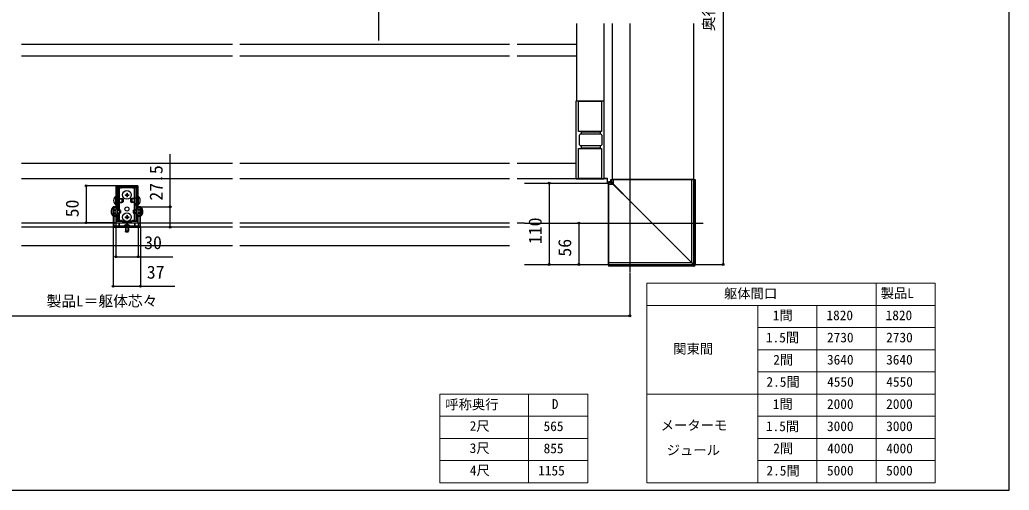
# Model space of a CAD drawing. Units: millimetres, scale not verified. Extents: x -1050 to 1050, y -1570 to 1561.
# Drawn here: x -288 to 1050, y -1570 to -934 of the extents above; entities that cross this region are included whole.
import ezdxf
from ezdxf.enums import TextEntityAlignment as Align

# ---------------------------------------------------------------- set-up
doc = ezdxf.new("R2010")
doc.units = ezdxf.units.MM
doc.header["$LTSCALE"] = 8
doc.layers.add('0-1_TABLE1', color=7, linetype='Continuous', lineweight=18)
for name, color, linetype in [('0-3_YKK_11', 7, 'Continuous'), ('0-4_YKK_12', 2, 'Continuous'), ('0-5_YKK_13', 4, 'Continuous'), ('0-6_YKK_D', 6, 'Continuous'), ('0-7_YKK_ZWAK', 7, 'Continuous')]:
    doc.layers.add(name, color=color, linetype=linetype)
doc.styles.add('ＭＳ ゴシック', font='')
doc.styles.get('ＭＳ ゴシック').set_extended_font_data('MS Gothic')

msp = doc.modelspace()

# ---------------------------------------------------------------- linework, layer by layer
at = {"layer": '0-1_TABLE1'}
for p, q in [((560, -1290), (950, -1290)), ((560, -1290), (560, -1560)), ((870, -1290), (870, -1560)), ((950, -1290), (950, -1560)), ((560, -1320), (950, -1320)), ((710, -1320), (710, -1560)), ((790, -1320), (790, -1560)), ((710, -1350), (950, -1350)), ((710, -1380), (950, -1380)), ((710, -1410), (950, -1410)), ((280, -1440), (480, -1440)), ((280, -1440), (280, -1560)), ((400, -1440), (400, -1560)), ((480, -1440), (480, -1560)), ((560, -1440), (950, -1440)), ((280, -1470), (480, -1470)), ((710, -1470), (950, -1470)), ((280, -1500), (480, -1500)), ((710, -1500), (950, -1500)), ((280, -1530), (480, -1530)), ((710, -1530), (950, -1530)), ((280, -1560), (480, -1560)), ((560, -1560), (950, -1560))]:
    msp.add_line(p, q, dxfattribs=at)
at = {"layer": '0-3_YKK_11'}
for p, q in [((-158, -1159.201), (-158, -1207.201)), ((-129, -1158.201), (-157, -1158.201)), ((-128, -1207.201), (-128, -1159.201)), ((-157, -1208.201), (-129, -1208.201))]:
    msp.add_line(p, q, dxfattribs=at)
msp.add_lwpolyline([(-129.1, -1189.301), (-129.1, -1173.201), (-130, -1173.201), (-130, -1172.401), (-129.1, -1172.401), (-129.1, -1160.201), (-136, -1160.201), (-136.5, -1159.701), (-149.5, -1159.701), (-150, -1160.201), (-156.9, -1160.201), (-156.9, -1172.401), (-156, -1172.401), (-156, -1173.201), (-156.9, -1173.201), (-156.9, -1189.301), (-156, -1190.201), (-156, -1196.201), (-156.9, -1197.101), (-156.9, -1206.201), (-150, -1206.201), (-149.5, -1206.701), (-136.5, -1206.701), (-136, -1206.201), (-129.1, -1206.201), (-129.1, -1197.101), (-130, -1196.201), (-130, -1190.201)], close=True, dxfattribs=at)
for points in [[(-161.5, -1214.204), (-124.5, -1214.204), (-124.5, -1186.704), (-127.7, -1186.704), (-127.7, -1187.804), (-125.6, -1187.804), (-125.6, -1192.746), (-125.48, -1192.929), (-125.48, -1193.479), (-125.6, -1193.662), (-125.6, -1198.604), (-127.7, -1198.604), (-127.7, -1199.404), (-125.6, -1199.404), (-125.6, -1212.104)], [(-160.4, -1212.104), (-160.4, -1199.404), (-158.3, -1199.404), (-158.3, -1198.604), (-160.4, -1198.604), (-160.4, -1193.662), (-160.52, -1193.479), (-160.52, -1192.929), (-160.4, -1192.746), (-160.4, -1187.804), (-158.3, -1187.804), (-158.3, -1186.704), (-161.5, -1186.704), (-161.5, -1214.204)], [(-126.6, -1213.104), (-132.1, -1213.104), (-132.1, -1208.704), (-133, -1208.704), (-133, -1213.104), (-142.542, -1213.104), (-142.726, -1213.224), (-143.275, -1213.224), (-143.459, -1213.104), (-153, -1213.104), (-153, -1208.704), (-153.9, -1208.704), (-153.9, -1213.104), (-159.4, -1213.104)]]:
    msp.add_lwpolyline(points, dxfattribs=at)
for centre, start, end in [((-157, -1159.201), 90.00001, 179.99999), ((-129, -1159.201), 0.00001, 89.99999), ((-159.4, -1212.104), 180.00001, 269.99999), ((-157, -1207.201), 180.00001, 269.99999), ((-129, -1207.201), 270.00001, 359.99999), ((-126.6, -1212.104), 270.00001, 359.99999)]:
    msp.add_arc(centre, 1, start, end, dxfattribs=at)
at = {"layer": '0-4_YKK_12'}
for p, q in [((197, -361.647), (197, -961.704)), ((464.886, -938.806), (464.886, -1043.704)), ((513, -938.806), (513, -1149.704)), ((537, -938.806), (537, -1275.445)), ((623, -938.806), (623, -1149.704)), ((-0.48, -1148.704), (-285.521, -1148.704)), ((374.479, -1148.704), (9.52, -1148.704)), ((394.479, -1148.704), (384.479, -1148.704)), ((506.5, -1148.704), (394.479, -1148.704)), ((506.5, -1148.204), (506.5, -1154.704)), ((507, -1154.704), (507, -1148.204)), ((623, -1149.704), (513, -1149.704)), ((394.479, -1154.704), (508, -1154.704)), ((508, -1264.704), (508, -1154.704)), ((-161.5, -1208.704), (-285.521, -1208.704)), ((-0.48, -1214.204), (-285.521, -1214.204)), ((-125.6, -1208.704), (-160.4, -1208.704)), ((-0.48, -1208.704), (-124.5, -1208.704)), ((374.479, -1208.704), (9.52, -1208.704)), ((374.479, -1214.204), (9.52, -1214.204)), ((394.479, -1208.704), (384.479, -1208.704)), ((394.479, -1208.704), (635.997, -1208.704)), ((-285.521, -1239.204), (-0.48, -1239.204)), ((9.52, -1239.204), (374.479, -1239.204)), ((394.479, -1264.704), (508, -1264.704))]:
    msp.add_line(p, q, dxfattribs=at)
msp.add_lwpolyline([(502, -938.806), (502, -1148.204), (507, -1148.204)], dxfattribs=at)
at = {"layer": '0-5_YKK_13'}
for p, q in [((-0.48, -967.204), (-285.521, -967.204)), ((374.479, -967.204), (9.52, -967.204)), ((394.479, -967.204), (384.479, -967.204)), ((464.886, -967.204), (394.479, -967.204)), ((-0.48, -983.204), (-285.521, -983.204)), ((374.479, -983.204), (9.52, -983.204)), ((394.479, -983.204), (384.479, -983.204)), ((464.886, -983.204), (394.479, -983.204)), ((463.986, -1044.204), (463.986, -1148.204)), ((501.986, -1043.704), (464.486, -1043.704)), ((467.486, -1084.704), (467.486, -1043.704)), ((467.486, -1044.004), (498.486, -1044.004)), ((498.486, -1043.704), (498.486, -1084.704)), ((498.486, -1084.704), (467.486, -1084.704)), ((469.005, -1102.704), (469.005, -1089.704)), ((498.005, -1088.704), (470.005, -1088.704)), ((470.986, -1084.704), (470.986, -1088.704)), ((471.005, -1085.204), (496.986, -1085.204)), ((496.986, -1084.704), (496.986, -1088.704)), ((499.005, -1089.704), (499.005, -1102.704)), ((467.486, -1148.704), (467.486, -1107.704)), ((467.486, -1107.704), (498.486, -1107.704)), ((470.005, -1103.704), (498.005, -1103.704)), ((470.986, -1103.704), (470.986, -1107.704)), ((496.986, -1107.204), (471.005, -1107.204)), ((496.986, -1103.704), (496.986, -1107.704)), ((498.486, -1107.704), (498.486, -1148.704)), ((-0.48, -1128.204), (-285.521, -1128.204)), ((374.479, -1128.204), (9.52, -1128.204)), ((394.479, -1128.204), (384.479, -1128.204)), ((463.986, -1128.204), (394.479, -1128.204)), ((464.486, -1148.704), (501.986, -1148.704)), ((498.486, -1148.404), (467.486, -1148.404)), ((512.504, -1149.704), (514.726, -1149.704)), ((512.504, -1152.711), (512.504, -1149.704)), ((514.726, -1149.704), (620.991, -1149.704)), ((514.726, -1156.266), (514.726, -1149.704)), ((620.991, -1149.704), (623.495, -1149.704)), ((620.991, -1262.691), (620.991, -1149.704)), ((623.495, -1149.704), (625.131, -1149.704)), ((623.495, -1263.702), (623.495, -1149.704)), ((625.131, -1149.704), (625.134, -1149.704)), ((625.131, -1265.338), (625.131, -1149.704)), ((625.134, -1149.704), (625.134, -1265.338)), ((-155.5, -1160.708), (-151.866, -1160.708)), ((-155.5, -1160.708), (-155.5, -1190.704)), ((-153, -1190.798), (-153, -1160.708)), ((-150.134, -1160.708), (-135.866, -1160.708)), ((-134.134, -1160.708), (-130.5, -1160.708)), ((-133, -1190.798), (-133, -1160.708)), ((-130.5, -1190.704), (-130.5, -1160.708)), ((508, -1154.208), (508, -1156.43)), ((511.007, -1154.208), (508, -1154.208)), ((508, -1156.43), (508, -1262.696)), ((514.561, -1156.43), (508, -1156.43)), ((509.733, -1152.934), (511.007, -1154.208)), ((512.504, -1152.711), (511.23, -1151.437)), ((-158.248, -1172.308), (-158, -1172.308)), ((-158.248, -1172.308), (-158.248, -1184.108)), ((-158, -1184.108), (-158, -1172.308)), ((-156.6, -1175.708), (-156.9, -1175.817)), ((-156.6, -1176.141), (-156.9, -1176.078)), ((-156.6, -1175.708), (-156.6, -1180.708)), ((-156.6, -1175.708), (-155.5, -1175.708)), ((-156.6, -1176.141), (-155.5, -1176.141)), ((-155.5, -1174.708), (-153, -1174.708)), ((-153, -1175.708), (-149.7, -1175.708)), ((-153, -1176.141), (-148.78, -1176.141)), ((-149.7, -1175.708), (-148, -1176.508)), ((-149.7, -1175.708), (-149.7, -1180.708)), ((-148, -1176.508), (-148, -1179.908)), ((-145.5, -1170.358), (-145.5, -1171.058)), ((-145.5, -1170.358), (-143.85, -1170.358)), ((-145.5, -1171.058), (-143.85, -1171.058)), ((-143.35, -1168.208), (-142.65, -1168.208)), ((-143.35, -1168.208), (-143.35, -1169.858)), ((-143.35, -1171.558), (-143.35, -1173.208)), ((-143.35, -1173.208), (-142.65, -1173.208)), ((-142.65, -1168.208), (-142.65, -1169.858)), ((-142.65, -1171.558), (-142.65, -1173.208)), ((-142.15, -1170.358), (-140.5, -1170.358)), ((-142.15, -1171.058), (-140.5, -1171.058)), ((-140.5, -1170.358), (-140.5, -1171.058)), ((-136.3, -1175.708), (-138, -1176.508)), ((-138, -1176.508), (-138, -1179.908)), ((-133, -1176.141), (-137.221, -1176.141)), ((-133, -1175.708), (-136.3, -1175.708)), ((-136.3, -1175.708), (-136.3, -1180.708)), ((-133, -1174.708), (-130.5, -1174.708)), ((-129.4, -1175.708), (-130.5, -1175.708)), ((-129.4, -1176.141), (-130.5, -1176.141)), ((-129.4, -1175.708), (-129.4, -1180.708)), ((-129.4, -1175.708), (-129.1, -1175.817)), ((-129.4, -1176.141), (-129.1, -1176.078)), ((-128, -1184.108), (-128, -1172.308)), ((-127.753, -1172.308), (-128, -1172.308)), ((-127.753, -1172.308), (-127.753, -1184.108)), ((-162.009, -1187.304), (-161.5, -1187.304)), ((-161.5, -1187.304), (-161.5, -1199.104)), ((-160.4, -1190.704), (-158, -1190.704)), ((-158.248, -1184.108), (-158, -1184.108)), ((-156.6, -1180.275), (-156.9, -1180.337)), ((-156.6, -1180.708), (-156.9, -1180.599)), ((-156.6, -1180.275), (-155.5, -1180.275)), ((-156.6, -1180.708), (-155.5, -1180.708)), ((-155.5, -1182.342), (-153, -1182.342)), ((-155.5, -1184.074), (-153, -1184.074)), ((-151.5, -1191.504), (-153.2, -1190.704)), ((-153, -1180.275), (-148.78, -1180.275)), ((-153, -1180.708), (-149.7, -1180.708)), ((-148, -1179.908), (-149.7, -1180.708)), ((-138, -1179.908), (-136.3, -1180.708)), ((-133, -1180.275), (-137.221, -1180.275)), ((-133, -1180.708), (-136.3, -1180.708)), ((-134.5, -1191.504), (-132.8, -1190.704)), ((-133, -1182.342), (-130.5, -1182.342)), ((-133, -1184.074), (-130.5, -1184.074)), ((-129.4, -1180.275), (-130.5, -1180.275)), ((-129.4, -1180.708), (-130.5, -1180.708)), ((-129.4, -1180.275), (-129.1, -1180.337)), ((-129.4, -1180.708), (-129.1, -1180.599)), ((-127.753, -1184.108), (-128, -1184.108)), ((-125.6, -1190.704), (-128, -1190.704)), ((-123.992, -1187.304), (-124.5, -1187.304)), ((-124.5, -1187.304), (-124.5, -1199.104)), ((-160.4, -1191.359), (-158, -1191.359)), ((-160.4, -1195.05), (-158, -1195.05)), ((-160.4, -1195.704), (-158, -1195.704)), ((-156, -1191.359), (-151.81, -1191.359)), ((-156, -1195.05), (-151.81, -1195.05)), ((-156, -1195.704), (-153.2, -1195.704)), ((-155.5, -1195.704), (-155.5, -1205.708)), ((-151.5, -1194.904), (-153.2, -1195.704)), ((-153, -1205.708), (-153, -1195.61)), ((-151.5, -1191.504), (-151.5, -1194.904)), ((-145.5, -1200.354), (-145.5, -1201.054)), ((-145.5, -1200.354), (-143.85, -1200.354)), ((-145.5, -1201.054), (-143.85, -1201.054)), ((-143.35, -1198.204), (-142.65, -1198.204)), ((-143.35, -1198.204), (-143.35, -1199.854)), ((-143.35, -1201.554), (-143.35, -1203.204)), ((-143.35, -1203.204), (-142.65, -1203.204)), ((-142.65, -1198.204), (-142.65, -1199.854)), ((-142.65, -1201.554), (-142.65, -1203.204)), ((-142.15, -1200.354), (-140.5, -1200.354)), ((-142.15, -1201.054), (-140.5, -1201.054)), ((-140.5, -1200.354), (-140.5, -1201.054)), ((-134.5, -1191.504), (-134.5, -1194.904)), ((-134.5, -1194.904), (-132.8, -1195.704)), ((-130, -1191.359), (-134.191, -1191.359)), ((-130, -1195.05), (-134.191, -1195.05)), ((-133, -1205.708), (-133, -1195.61)), ((-130, -1195.704), (-132.8, -1195.704)), ((-130.5, -1205.708), (-130.5, -1195.704)), ((-125.6, -1191.359), (-128, -1191.359)), ((-125.6, -1195.05), (-128, -1195.05)), ((-125.6, -1195.704), (-128, -1195.704)), ((-155.5, -1205.708), (-151.866, -1205.708)), ((-150.134, -1205.708), (-146.127, -1205.708)), ((-139.25, -1213.104), (-146.75, -1213.104)), ((-145, -1214.204), (-145, -1219.704)), ((-144.346, -1214.204), (-144.346, -1221.013)), ((-141.655, -1214.204), (-141.655, -1221.013)), ((-139.874, -1205.708), (-135.866, -1205.708)), ((-139.25, -1212.595), (-139.25, -1213.104)), ((-134.134, -1205.708), (-130.5, -1205.708)), ((-144.3, -1221.104), (-145, -1219.704)), ((-141.7, -1221.104), (-144.3, -1221.104)), ((-141.7, -1221.104), (-141, -1219.704)), ((508, -1262.696), (508, -1265.199)), ((620.986, -1262.696), (508, -1262.696)), ((508, -1265.199), (508, -1266.835)), ((621.998, -1265.199), (508, -1265.199)), ((508, -1266.835), (508, -1266.838)), ((623.634, -1266.835), (508, -1266.835)), ((623.634, -1266.838), (508, -1266.838)), ((620.986, -1262.696), (621, -1262.704)), ((621, -1262.704), (620.991, -1262.691)), ((621.998, -1265.199), (623.634, -1266.835)), ((625.131, -1265.338), (623.495, -1263.702)), ((623.634, -1266.835), (623.634, -1266.838)), ((625.134, -1265.338), (625.131, -1265.338))]:
    msp.add_line(p, q, dxfattribs=at)
for points in [[(511.23, -1151.437), (511.23, -1149.704), (512.504, -1149.704)], [(509.733, -1152.934), (508, -1152.934), (508, -1154.208)], [(511.007, -1154.208), (511.11, -1154.273), (511.333, -1154.412), (511.667, -1154.621), (512.103, -1154.894), (512.628, -1155.221), (513.225, -1155.595), (513.876, -1156.002), (514.561, -1156.43)], [(514.726, -1156.266), (514.297, -1155.58), (513.89, -1154.929), (513.517, -1154.332), (513.189, -1153.807), (512.917, -1153.371), (512.708, -1153.037), (512.569, -1152.815), (512.504, -1152.711)], [(514.561, -1156.43), (541.098, -1182.927), (567.694, -1209.483), (594.329, -1236.079), (620.986, -1262.696)], [(620.991, -1262.691), (594.374, -1236.034), (567.778, -1209.398), (541.223, -1182.802), (514.726, -1156.266)], [(-162.009, -1187.304), (-162.009, -1199.104), (-161.5, -1199.104)], [(-156, -1190.704), (-153.2, -1190.704), (-153.2, -1195.704)], [(-130, -1190.704), (-132.8, -1190.704), (-132.8, -1195.704)], [(-123.992, -1187.304), (-123.992, -1199.104), (-124.5, -1199.104)], [(-139.25, -1212.595), (-146.75, -1212.595), (-146.75, -1213.104)], [(-141, -1214.204), (-141, -1219.704), (-145, -1219.704)], [(620.991, -1262.691), (620.991, -1262.691), (620.99, -1262.692), (620.989, -1262.692), (620.989, -1262.693), (620.988, -1262.694), (620.987, -1262.694), (620.987, -1262.695), (620.986, -1262.696)], [(623.495, -1263.702), (623.422, -1263.673), (623.263, -1263.609), (623.024, -1263.513), (622.712, -1263.389), (622.34, -1263.24), (621.921, -1263.072), (621.469, -1262.891), (621, -1262.704), (621.187, -1263.173), (621.368, -1263.625), (621.536, -1264.045), (621.685, -1264.417), (621.809, -1264.728), (621.905, -1264.967), (621.968, -1265.126), (621.998, -1265.199)]]:
    msp.add_lwpolyline(points, dxfattribs=at)
for centre, radius in [((-143, -1170.708), 5.9), ((-143, -1189.708), 2.75), ((-143, -1200.704), 5.9)]:
    msp.add_circle(centre, radius, dxfattribs=at)
for centre, radius, start, end in [((464.486, -1044.204), 0.5, 90, 180), ((470.005, -1089.704), 1, 90, 180), ((498.005, -1089.704), 1, 0, 90), ((470.005, -1102.704), 1, 180, 270), ((498.005, -1102.704), 1, 270, 0), ((464.486, -1148.204), 0.5, 180, 270), ((-151, -1160.208), 1, 210, 330), ((-135, -1160.208), 1, 210, 330), ((511, -1152.705), 1.504, 270.24953, 359.7505), ((500.981, -1142.686), 19.322, 314.65514, 315.34421), ((-153.3, -1178.208), 7.7, 129.98312, 230.01688), ((-143.85, -1169.858), 0.5, 270, 0), ((-143.85, -1171.558), 0.5, 0, 90), ((-142.15, -1169.858), 0.5, 180, 270), ((-142.15, -1171.558), 0.5, 90, 180), ((-132.7, -1178.208), 7.7, 309.98312, 50.01688), ((-156.268, -1193.204), 8.232, 134.2189, 225.7811), ((-129.733, -1193.204), 8.232, 314.2189, 45.7811), ((-143.85, -1199.854), 0.5, 270, 0), ((-143.85, -1201.554), 0.5, 0, 90), ((-142.15, -1199.854), 0.5, 180, 270), ((-142.15, -1201.554), 0.5, 90, 180), ((-151, -1206.208), 1, 30, 150), ((-143, -1215.131), 4.527, 34.06671, 145.93329), ((-135, -1206.208), 1, 30, 150), ((621.991, -1263.695), 1.504, 270.24946, 359.75083), ((623.634, -1265.338), 1.5, 270, 0), ((623.627, -1265.331), 1.504, 270.24921, 359.75051)]:
    msp.add_arc(centre, radius, start, end, dxfattribs=at)
msp.add_ellipse((509.727, -1151.431), major_axis=(-1.065, 1.065), ratio=0.99628, start_param=2.35805796, end_param=3.92512735, dxfattribs=at)
at = {"layer": '0-6_YKK_D'}
for p, q in [((663, -498.704), (663, -1264.704)), ((-158, -1158.201), (-199, -1158.201)), ((-198, -1158.201), (-198, -1208.201)), ((428, -1154.704), (428, -1264.704)), ((-123.8, -1186.704), (-83.5, -1186.704)), ((-158, -1208.201), (-199, -1208.201)), ((-161.5, -1214.704), (-161.5, -1295.204)), ((-158, -1208.201), (-158, -1255.204)), ((-128, -1208.201), (-128, -1255.204)), ((-124.5, -1214.704), (-124.5, -1295.204)), ((468, -1208.704), (468, -1264.704)), ((509, -1264.704), (664, -1264.704)), ((537, -1276.445), (537, -1335.204)), ((-823, -1334.204), (537, -1334.204))]:
    msp.add_line(p, q, dxfattribs=at)
for points in [[(-84.5, -1214.204), (-84.5, -1186.704), (-84.5, -1115.695)], [(-158, -1254.204), (-128, -1254.204), (-80.991, -1254.204)], [(-161.5, -1294.204), (-124.5, -1294.204), (-78.446, -1294.204)]]:
    msp.add_lwpolyline(points, dxfattribs=at)
for centre in [(-198, -1158.201), (428, -1154.704), (-84.5, -1186.704), (-198, -1208.201), (-84.5, -1214.204), (468, -1208.704), (-158, -1254.204), (-128, -1254.204), (428, -1264.704), (468, -1264.704), (663, -1264.704), (-161.5, -1294.204), (-124.5, -1294.204), (537, -1334.204)]:
    msp.add_circle(centre, 1.275, dxfattribs=at)
at = {"layer": '0-7_YKK_ZWAK'}
msp.add_lwpolyline([(-1050, -1570), (1050, -1570), (1050, 1490)], dxfattribs=at)

# ---------------------------------------------------------------- texts
at = {"layer": '0-1_TABLE1', "style": 'ＭＳ ゴシック'}
for s, p in [('躯体間口', (664.273, -1314.511)), ('製品L', (876.148, -1314.102)), ('1間', (730.261, -1344.051)), ('1820', (802.898, -1344)), ('1820', (882.898, -1344)), ('1.5間', (721.057, -1374.051)), ('2730', (803.614, -1374)), ('2730', (883.614, -1374)), ('関東間', (595.778, -1389.358)), ('2間', (730.977, -1404.051)), ('3640', (803.614, -1404)), ('3640', (883.614, -1404)), ('2.5間', (721.773, -1434.051)), ('4550', (803.818, -1434)), ('4550', (883.818, -1434)), ('呼称奥行', (287.432, -1464.562)), ('D', (431.46, -1464)), ('1間', (730.261, -1464.051)), ('2000', (803.614, -1464)), ('2000', (883.614, -1464)), ('2尺', (320.466, -1493.642)), ('565', (420.364, -1494)), ('メーターモ', (578.75, -1492.773)), ('1.5間', (721.057, -1494.051)), ('3000', (803.614, -1494)), ('3000', (883.614, -1494)), ('3尺', (320.466, -1523.642)), ('855', (420.415, -1524)), ('ジュール', (586.881, -1526.352)), ('2間', (730.977, -1524.051)), ('4000', (803.818, -1524)), ('4000', (883.818, -1524)), ('4尺', (320.67, -1553.642)), ('1155', (413.102, -1554)), ('2.5間', (721.773, -1554.051)), ('5000', (803.614, -1554)), ('5000', (883.614, -1554))]:
    msp.add_text(s, height=13.2, dxfattribs=at).set_placement(p, align=Align.BOTTOM_LEFT)
at = {"layer": '0-6_YKK_D', "style": 'ＭＳ ゴシック'}
for s, height, p in [('奥行D＋56', 14.66, (655.386, -949.374)), ('27.5', 17.6, (-89.5, -1178.377)), ('50', 17.6, (-203, -1200.928)), ('110', 17.6, (423, -1237.113)), ('56', 17.6, (463, -1254.09))]:
    msp.add_text(s, height=height, rotation=90, dxfattribs=at).set_placement(p, align=Align.BOTTOM_LEFT)
for s, height, p in [('30', 17.6, (-119.673, -1249.204)), ('37', 17.6, (-116.173, -1289.204)), ('製品L＝躯体芯々', 14.66, (-251.694, -1325.909))]:
    msp.add_text(s, height=height, dxfattribs=at).set_placement(p, align=Align.BOTTOM_LEFT)

doc.saveas('drawing.dxf')
